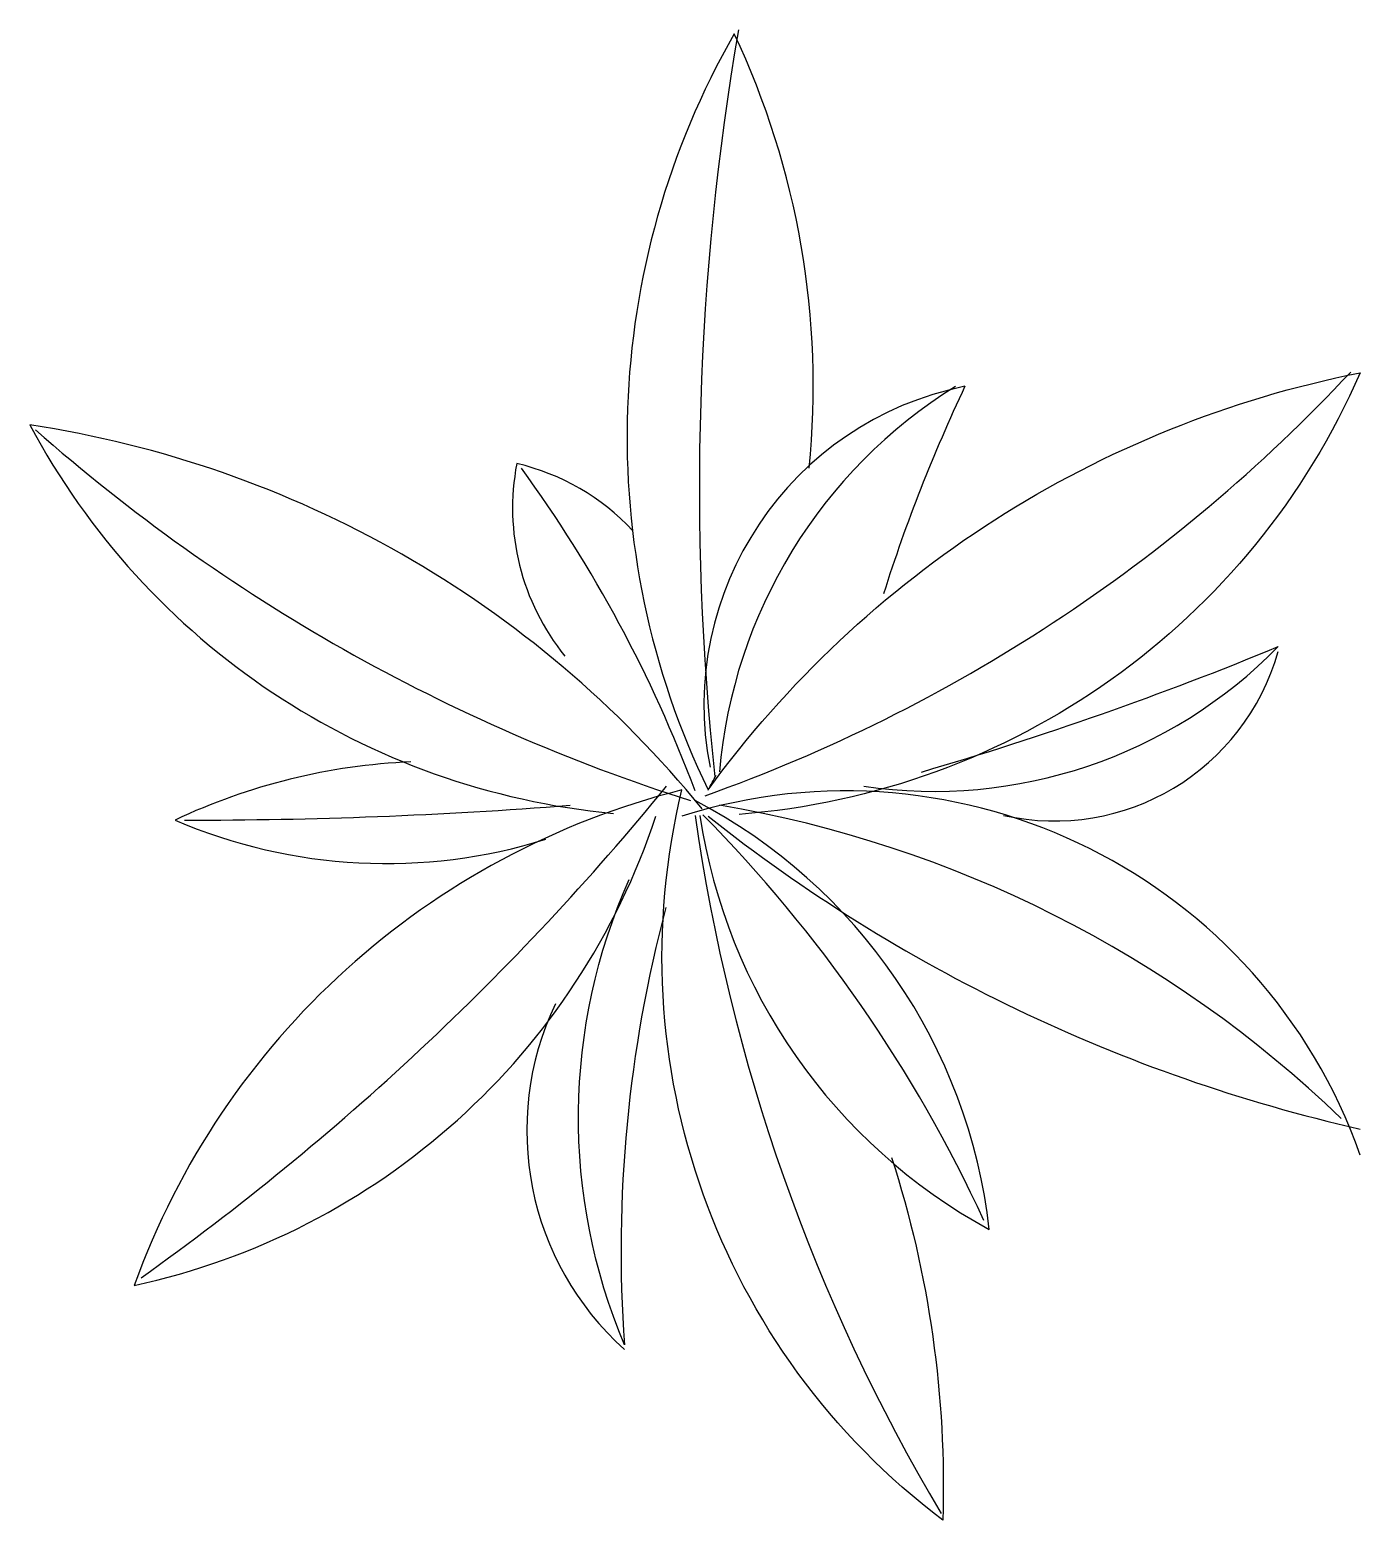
# Model space of a CAD drawing. Extents: x 300.4 to 321.7, y 102.4 to 126.2.
import ezdxf

# ---------------------------------------------------------------- set-up
doc = ezdxf.new("R2010")
doc.units = 0
doc.header["$LTSCALE"] = 12
doc.header["$MEASUREMENT"] = 0
doc.layers.get('0').update_dxf_attribs({"linetype": 'CONTINUOUS'})

msp = doc.modelspace()

# ---------------------------------------------------------------- linework, layer by layer
at = {"flags": 128}
msp.add_lwpolyline([(312.865, 119.201, 0.135862), (311.666, 126.142, 0.247326), (311.249, 114.059, -0.188686), (321.666, 120.725, -0.277493), (311.747, 113.67)], format="xyb", dxfattribs=at)
for points in [[(311.154, 113.759, 0.186418), (300.416, 119.892, 0.252114), (309.738, 113.686)], [(306.504, 114.508, 0.10007), (302.735, 113.578, 0.179323), (308.66, 113.274, 0.179323)], [(302.194, 106.267, 0.066822), (310.587, 114.119, 0.066822)], [(314.18, 108.187, -0.085889), (314.999, 102.392, -0.299002), (310.832, 114.059, 0.249413), (302.082, 106.142, 0.265564), (310.416, 113.642, 0.265564)], [(321.666, 108.225, 0.404034), (310.832, 113.642, 0.404034)], [(311.249, 113.642, 0.112321), (321.666, 108.642, 0.112321)], [(310.577, 112.182, 0.083152), (309.913, 105.195, -0.207321), (309.989, 112.628)]]:
    msp.add_lwpolyline(points, format="xyb")
for centre, radius, start, end in [((354.343, 118.876), 43.233, 170.24, 186.1148), ((302.427, 138.572), 26.123, 289.6318, 316.9416), ((316.383, 115.414), 5.198, 101.4267, 190.9877), ((319.458, 113.671), 8.054, 121.9055, 175.1859), ((339.115, 109.269), 26.286, 154.6853, 162.4501), ((319.786, 141.667), 29.142, 228.5745, 252.3842), ((311.889, 118.564), 3.763, 169.1166, 218.9556), ((307.373, 115.723), 3.645, 42.8374, 76.9786), ((290.729, 106.443), 21.689, 20.5138, 36.0242), ((314.857, 121.73), 7.693, 261.6389, 315.6255), ((298.646, 168.983), 56.935, 286.3355, 292.415), ((316.782, 117.275), 3.711, 257.3557, 344.3532), ((299.729, 120.505), 13.201, 330.7697, 331.9367), ((306.926, 106.031), 8.873, 6.5073, 62.3609), ((303.008, 190.536), 76.958, 269.91003, 274.50199), ((340.888, 117.899), 30.146, 188.0959, 210.7226), ((320.099, 115.005), 9.082, 188.5552, 241.3289), ((294.917, 97.614), 22.839, 24.7599, 44.6473), ((308.271, 95.185), 18.897, 46.1483, 80.3711), ((313.063, 108.619), 4.709, 154.5276, 228.0163)]:
    msp.add_arc(centre, radius, start, end)

doc.saveas('drawing.dxf')
